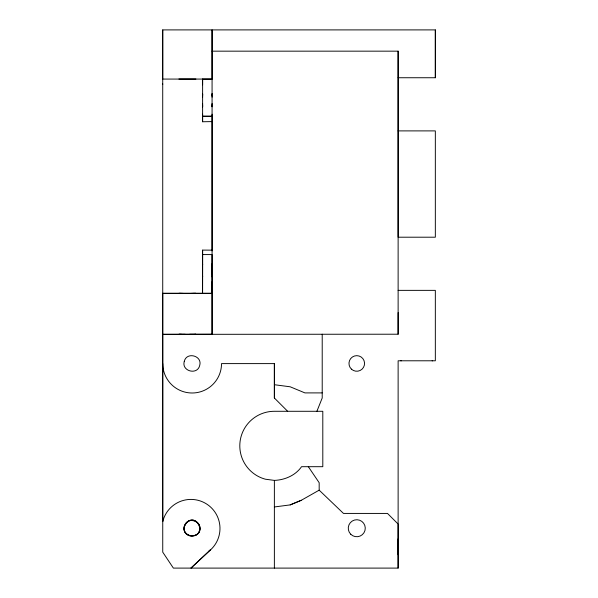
<?xml version="1.0" encoding="UTF-8"?>
<svg xmlns="http://www.w3.org/2000/svg" width="598" height="598" viewBox="0 0 598 598"><rect width="100%" height="100%" fill="white"/><g stroke="black" fill="none" stroke-linecap="round" stroke-linejoin="round"><path stroke-width="0.9" d="M398.126 77.74L435.337 77.74L435.337 29.9L162.723 29.9L162.746 552.156L173.375 568.1L398.126 568.1L398.126 360.788L435.337 360.788L435.337 290.359L398.126 290.366M202.602 104.852L202.602 106.721L202.602 103.521M202.602 95.822L202.602 93.953L202.602 97.145M202.61 84.804L202.617 79.071L212.066 79.071L212.073 29.9L212.088 334.215L162.716 334.334L162.746 293.274L212.066 293.334L212.081 281.778M202.61 250.151L202.558 293.334L202.61 250.091L212.088 250.151L212.088 121.596L202.61 121.76L202.602 114.196M202.617 79.078L202.61 121.76M212.081 104.852L212.073 106.721L212.073 103.521M212.081 95.829L212.081 93.953L212.081 97.145M287.66 411.289L274.37 397.999L274.37 363.606M274.37 397.999L274.377 363.614L221.529 363.606A29.392 29.392 0 0 1 192.137 392.998A29.392 29.392 0 0 1 162.746 363.606M398.126 554.772L398.126 538.828M162.716 334.334L398.126 334.215L398.126 51.159L212.081 51.166M435.337 77.74L435.337 29.9M202.602 275.962L202.602 276.814L202.602 276.373M202.602 264.914L202.602 264.054L202.602 264.473M212.081 275.962L212.073 276.822L212.081 276.373M212.081 264.264L212.081 264.914L212.081 264.062L212.081 264.473M212.081 250.861L212.088 250.151M184.311 526.173C181.284 540.375 205.54 538.08 198.887 524.244C190.276 511.611 176.051 531.36 189.917 535.928C210.601 536.884 193.901 507.687 184.281 526.173M316.895 411.289L322.21 397.999L322.21 334.215M202.587 293.319L202.573 254.576L212.043 254.584L212.066 293.334L162.663 293.401M210.092 550.115L190.956 568.1L210.653 549.764A29.025 29.025 0 0 0 205.667 503.419A29.025 29.025 0 0 0 162.746 521.598L162.738 334.215M209.128 550.713L210.653 549.764M274.37 506.969L290.194 504.891L301.317 500.279L319.175 490.158L319.175 482.721L308.329 466.694M290.194 504.891L301.317 500.279M212.066 293.334L212.066 334.282M274.37 480.396C284.805 480 295.494 475.447 301.549 466.694L322.808 466.694L322.8 411.289L274.37 411.289A34.549 34.549 0 0 0 265.43 479.215L274.37 480.396L274.377 568.1M181.358 293.364L178.862 293.364L183.115 293.371M193.386 293.356L195.875 293.349L191.622 293.349M194.769 334.289L195.905 334.282L189.603 334.297M181.388 334.289L178.899 334.297L185.201 334.289M178.892 79.026L195.905 79.026M212.073 79.071L162.731 79.071L162.723 29.9M398.126 130.895L435.337 130.895L435.337 237.204L398.126 237.204L398.126 51.159M400.787 360.788L401.325 360.788M432.137 360.788L432.675 360.788M322.21 392.901L304.935 392.901L290.194 386.794L274.37 384.716M319.175 490.158L343.476 513.42L387.497 513.428L398.126 524.057L398.126 568.1M162.738 83.899L162.738 84.385M212.081 121.76L212.081 114.196M212.081 93.953L212.081 94.813M212.073 106.713L212.073 105.861M202.602 93.953L202.602 94.813M202.602 106.713L202.602 105.861M398.126 312.619L398.126 334.215M212.081 265.931L212.073 273.503M212.073 273.63L212.073 274.953M184.281 361.386C181.254 371.179 197.407 375.507 199.68 365.513C202.707 355.72 186.554 351.392 184.281 361.386M202.595 116.251L212.073 116.259L202.595 116.251M184.558 525.672C180.932 535.075 196.458 540.592 199.403 530.792C203.028 521.396 187.503 515.872 184.558 525.672M351.46 369.16A7.796 7.796 0 0 0 364.361 365.191A7.796 7.796 0 0 0 354.472 356.004A7.796 7.796 0 0 0 351.46 369.16M350.749 534.246A8.507 8.507 0 0 0 364.982 530.433A8.507 8.507 0 0 0 354.562 520.021A8.507 8.507 0 0 0 350.749 534.246"/></g></svg>
